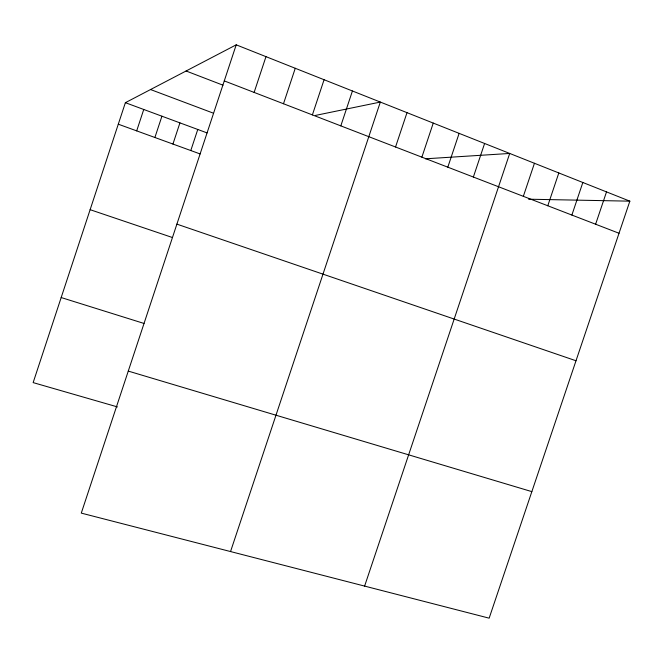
<?xml version="1.0" encoding="UTF-8"?>
<svg xmlns="http://www.w3.org/2000/svg" width="663" height="663" viewBox="0 0 663 663"><rect width="100%" height="100%" fill="white"/><g stroke="black" fill="none" stroke-linecap="round" stroke-linejoin="round"><path stroke-width="0.99" d="M236.21 44.827L81.284 513.112L489.153 618.173L629.85 201.162L236.21 44.827L125.382 102.682L33.15 382.609L117.442 406.916M136.686 130.868L143.747 109.478M154.902 137.49L161.929 116.207M172.935 144.053L179.93 122.87M190.795 150.542L197.765 129.467M254.128 92.414L265.979 56.653M283.491 103.751L295.259 68.281M312.389 114.898L324.074 79.726M340.815 125.871L352.426 90.988M230.542 551.558L380.33 102.069L315.339 115.445M395.538 146.995L406.999 112.66M421.875 157.164L433.254 123.086M447.815 167.175L459.119 133.362M473.365 177.038L484.603 143.481M364.609 586.092L509.706 153.451L425.414 158.805M523.339 196.323L534.444 163.272M547.787 205.762L558.818 172.952M571.879 215.061L582.835 182.491M595.614 224.227L606.512 191.897M528.593 199.207L629.85 201.162M128.266 371.089L531.85 491.631M61.178 297.546L144.02 323.453M90.127 209.682L172.446 237.528M176.888 224.135L576.006 360.763M118.296 124.188L200.102 153.932M125.382 102.682L207.063 132.907M150.551 89.546L212.914 112.992M186.088 70.991L222.992 85.187M224.276 80.894L619.027 233.26"/></g></svg>
